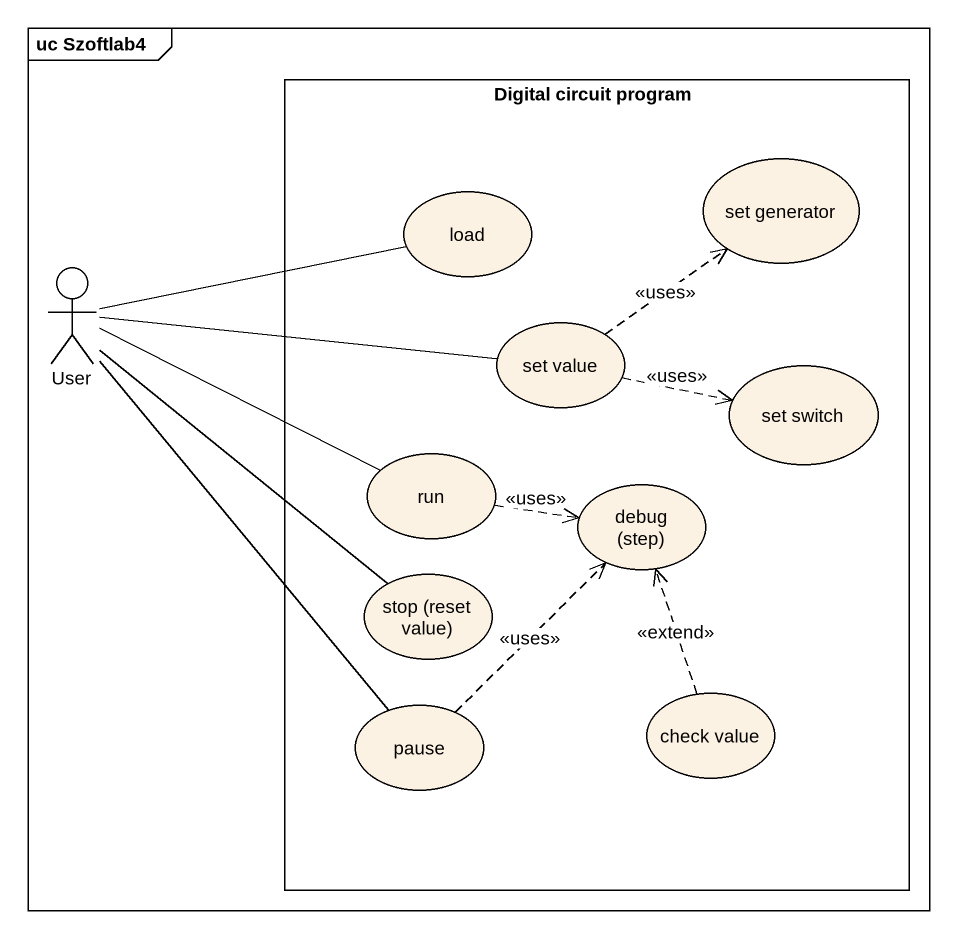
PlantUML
@startuml
mainframe uc Szoftlab4
rectangle "Digital circuit program" as Digital_circuit_program {
  usecase "set generator" as set_generator
  usecase load
  usecase "set value" as set_value
  usecase "set switch" as set_switch
  usecase run
  usecase "debug (step)" as debug_step
  usecase "stop (reset value)" as stop_reset_value
  usecase pause
  usecase "check value" as check_value
}
actor User
User -right- load
User -right- set_value
User -right- run
User -- stop_reset_value
User -- pause
set_value .up.> set_generator : <<uses>>
set_value .right.> set_switch : <<uses>>
run .right.> debug_step : <<uses>>
pause .up.> debug_step : <<uses>>
check_value .up.> debug_step : <<extend>>
@enduml
